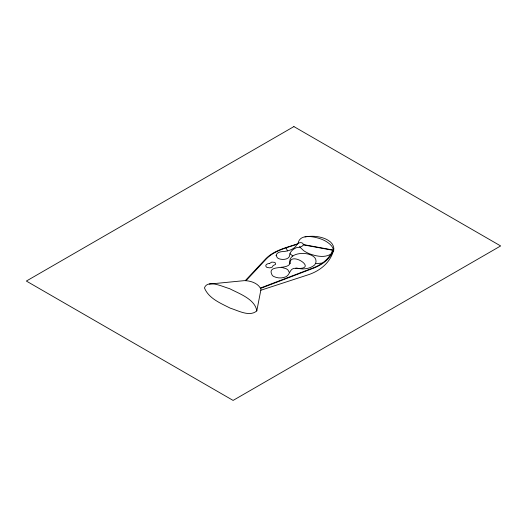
<?xml version="1.0" encoding="UTF-8"?>
<svg xmlns="http://www.w3.org/2000/svg" width="527" height="527" viewBox="0 0 527 527"><rect width="100%" height="100%" fill="white"/><g stroke="black" fill="none" stroke-linecap="round" stroke-linejoin="round"><path stroke-width="0.79" d="M289.975 263.46C287.478 270.463 265.568 263.889 272.38 275.535A9.789 5.652 0 0 0 273.875 276.543C277.67 278.401 282.34 278.401 286.161 276.649C290.298 274.508 289.567 267.782 295.779 268.236M256.801 310.904C255.075 299.053 238.856 293.559 229.502 288.605C223.461 287.103 207.612 278.981 204.45 287.9C208.626 298.499 220.76 303.295 230.259 308.163C238.171 310.574 249.515 317.175 256.801 310.904L260.97 289.435C258.711 283.302 250.483 280.647 244.35 280.641L209.239 284.079M289.929 263.375C289.804 250.747 317.432 268.368 298.75 268.46C294.356 267.67 302.669 269.383 303.842 268.856C306.931 268.678 310.06 267.979 312.715 266.333C317.142 264.409 317.116 258.151 312.893 256.109A13.504 7.8 0 0 0 310.41 254.831C303.559 251.774 287.709 253.335 289.975 263.46M298.098 243.21C299.995 233.197 314.836 236.689 321.661 239.258A31.113 17.964 0 0 1 326.47 241.649C329.52 243.612 332.978 246.241 333.433 250.114C329.988 259.745 321.088 265.529 311.885 268.796L260.773 288.341M246.102 280.581L266.596 258.652C274.725 250.45 286.55 247.881 297.07 244.271M245.345 280.555L265.937 258.599C274.297 250.2 286.464 247.631 297.254 243.909M330.251 254.488C324.026 257.881 316.365 256.201 310.021 253.981A30.362 17.529 0 0 1 303.671 250.674L299.474 246.695M260.608 287.959L311.365 268.579C320.416 265.358 329.197 259.699 332.623 250.239L303.394 244.864M269.363 263.592L271.78 262.097L274.488 262.354A3.083 1.779 0 0 1 275.193 262.762L275.628 264.33L273.138 265.601L272.136 267.182L269.896 267.868L267.209 267.479A3.893 2.246 0 0 1 266.366 266.991C264.31 265.16 267.69 263.25 269.468 263.579M260.812 290.252L307.537 275.008C318.631 271.55 328.874 264.047 332.807 252.703C335.508 248.382 332.702 242.98 328.683 240.655A22.292 12.872 0 0 0 324.112 238.329C318.031 236.096 311.338 235.753 304.995 236.933M322.32 263.105L315.495 263.612M295.752 268.236L296.563 268.157M296.497 268.164L297.096 268.144M281.194 267.268L286.023 268.658A11.686 6.746 0 0 1 287.973 270.008L289.389 272.597M303.447 244.587L333.433 250.088M292.821 256.017L289.975 253.698M287.511 250.865L286.069 247.861M276.128 255.305L277.268 257.69A7.358 4.249 0 0 0 277.96 258.19A7.134 4.117 0 0 0 278.487 258.48L279.04 258.731A7.609 4.394 0 0 0 280.232 259.113C283.625 259.963 289.784 259.277 289.758 254.719A16.06 9.275 0 0 1 290.476 252.479L291.444 251.115A16.732 9.664 0 0 1 293.664 249.192A16.666 9.618 0 0 1 296.609 247.631C310.067 246.379 299.626 237.914 295.878 246.261A16.607 9.585 0 0 1 290.845 249.765L289.758 250.193A16.489 9.519 0 0 1 284.857 251.372C281.833 251.61 277.044 251.629 276.128 255.305M293.901 126.585L26.35 281.056L233.099 400.415L500.65 245.944L293.901 126.585"/></g></svg>
